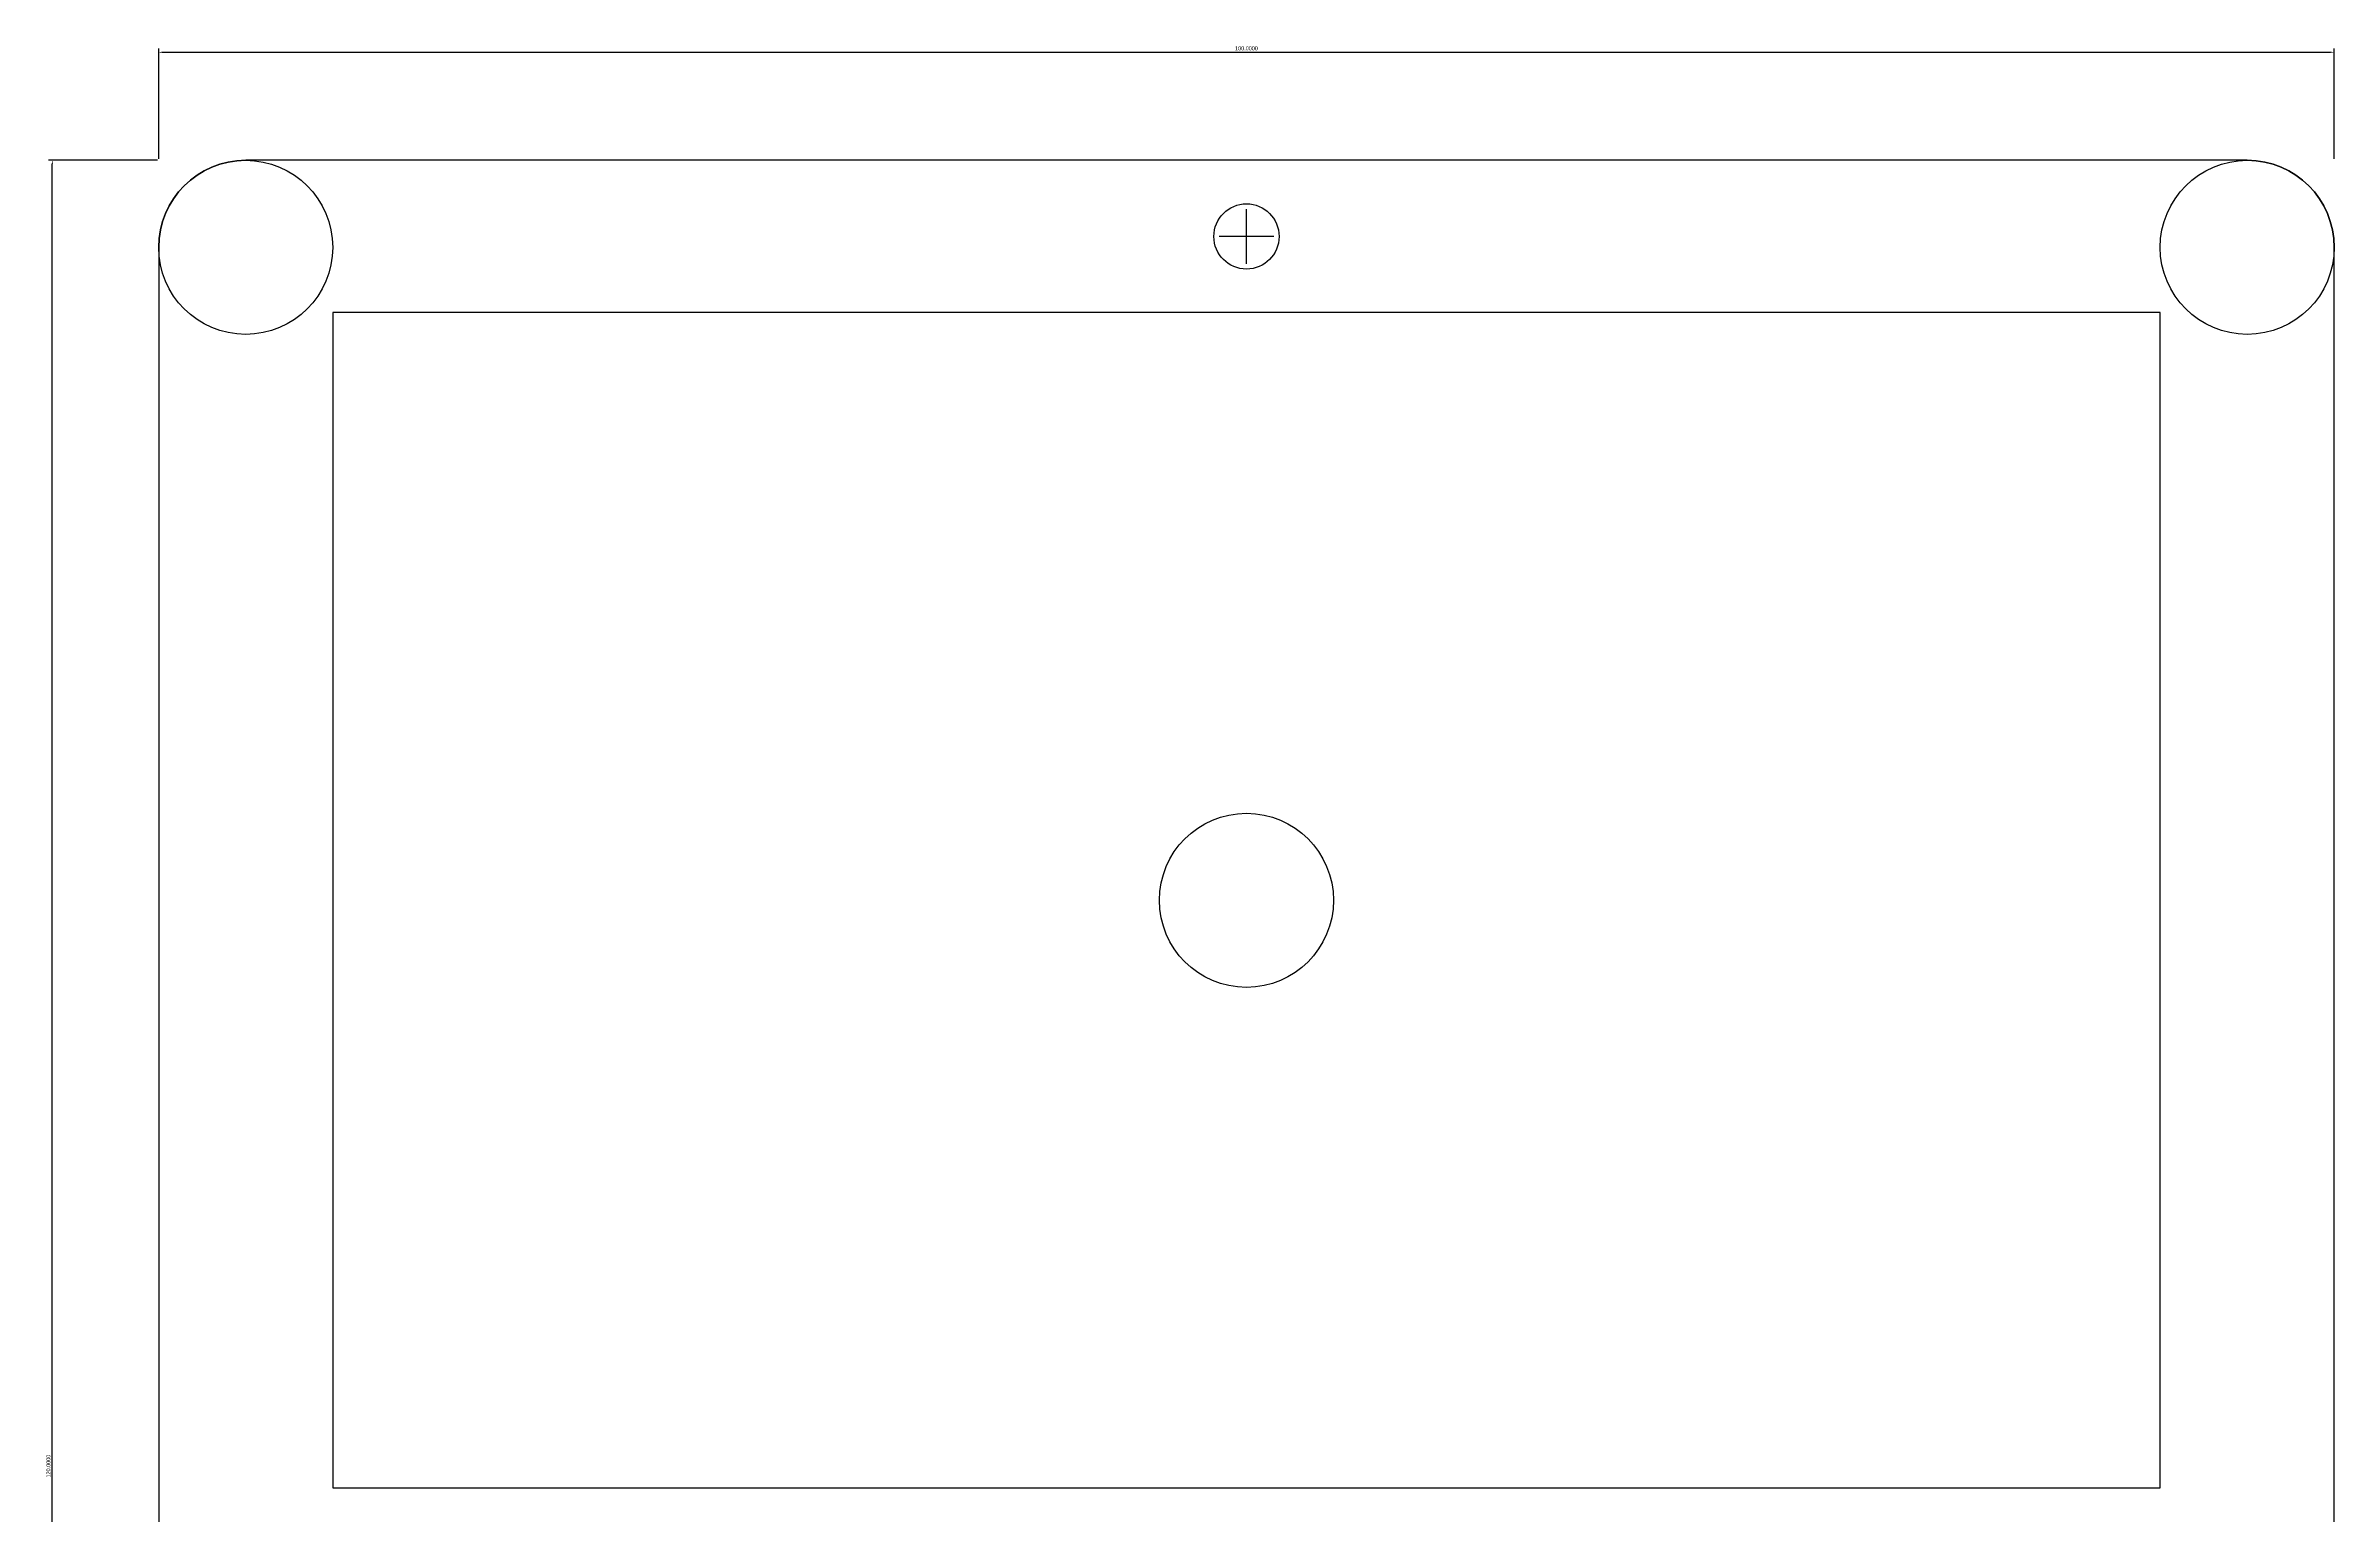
# Model space of a CAD drawing. Header units: millimetres. Extents: x 18 to 194, y 20 to 260.
# Drawn here: x 89.3 to 194.5, y 192.8 to 260.3 of the extents above; entities that cross this region are included whole.
import ezdxf

# ---------------------------------------------------------------- set-up
doc = ezdxf.new("R2010")
doc.units = ezdxf.units.MM
doc.header["$MEASUREMENT"] = 0
doc.layers.get('0').update_dxf_attribs({"true_color": 0xffffff})
doc.layers.get('Defpoints').update_dxf_attribs({"true_color": 0xffffff})
doc.styles.add('QCADDimTextStyle', font='')
doc.styles.get('QCADDimTextStyle').set_extended_font_data('Arial')
doc.dimstyles.new('QCADDimStyle', dxfattribs={"dimtxt": 0.18, "dimasz": 0.18, "dimexe": 0.18, "dimexo": 0.0625, "dimgap": 0.09, "dimtad": 1, "dimtoh": 1, "dimdec": 4, "dimzin": 0, "dimdsep": 46, "dimtxsty": 'QCADDimTextStyle', "dimcen": 0.09, "dimadec": 0, "dimazin": 0, "dimtfac": 1, "dimtdec": 4, "dimtofl": 0, "dimtmove": 0, "dimatfit": 3, "dimfxl": 1, "dimtolj": 1, "dimtzin": 0, "dimarcsym": 0})

# ---------------------------------------------------------------- blocks, each defined once
blk = doc.blocks.new('*D6')
at = {"color": 0, "lineweight": -2}
for p, q in [((94.48, 255.11), (94.48, 260.19)), ((94.66, 260.01), (194.3, 260.01)), ((194.48, 255.11), (194.48, 260.19))]:
    blk.add_line(p, q, dxfattribs=at)
at = {"color": 0}
for points in [[(94.66, 260.04), (94.66, 259.98), (94.48, 260.01)], [(194.3, 259.98), (194.3, 260.04), (194.48, 260.01)]]:
    blk.add_solid(points, dxfattribs=at)
at = {"layer": 'Defpoints', "color": 0}
for p in [(194.48, 260.01), (94.48, 255.05), (194.48, 255.05)]:
    blk.add_point(p, dxfattribs=at)
at = {"color": 0, "insert": (144.48, 260.19), "char_height": 0.18, "attachment_point": 5, "style": 'QCADDimTextStyle'}
blk.add_mtext('\\A1;100.0000', dxfattribs=at)
blk = doc.blocks.new('*D7')
at = {"color": 0, "lineweight": -2}
for p, q in [((94.42, 255.05), (89.41, 255.05)), ((89.59, 135.23), (89.59, 254.87)), ((94.42, 135.05), (89.41, 135.05))]:
    blk.add_line(p, q, dxfattribs=at)
at = {"color": 0}
for points in [[(89.62, 254.87), (89.56, 254.87), (89.59, 255.05)], [(89.56, 135.23), (89.62, 135.23), (89.59, 135.05)]]:
    blk.add_solid(points, dxfattribs=at)
at = {"layer": 'Defpoints', "color": 0}
for p in [(89.59, 255.05), (94.48, 255.05), (94.48, 135.05)]:
    blk.add_point(p, dxfattribs=at)
at = {"color": 0, "insert": (89.41, 195.05), "char_height": 0.18, "attachment_point": 5, "rotation": 90, "style": 'QCADDimTextStyle'}
blk.add_mtext('\\A1;120.0000', dxfattribs=at)

msp = doc.modelspace()

# ---------------------------------------------------------------- linework, layer by layer
for p, q in [((190.48218, 255.04718), (98.48218, 255.04718)), ((144.48218, 250.29718), (144.48218, 252.79718)), ((145.73218, 251.54718), (143.23218, 251.54718)), ((94.48218, 251.04718), (94.48218, 139.04718)), ((194.48218, 139.04718), (194.48218, 251.04718))]:
    msp.add_line(p, q)
at = {"flags": 128}
msp.add_lwpolyline([(186.48218, 194.04718), (186.48218, 248.04718), (102.48218, 248.04718), (102.48218, 194.04718), (186.48218, 194.04718)], dxfattribs=at)
for centre, radius in [((98.48218, 251.04718), 4), ((190.48218, 251.04718), 4), ((144.48218, 251.54718), 1.5), ((144.48218, 221.04718), 4)]:
    msp.add_circle(centre, radius)
for centre, start, end in [((98.48218, 251.04718), 90, 180), ((190.48218, 251.04718), 0, 90)]:
    msp.add_arc(centre, 4, start, end)

# ---------------------------------------------------------------- dimensions: what is measured, and where the dimension line sits
dim = msp.add_linear_dim(base=(194.48218, 260.00795), p1=(94.48218, 255.04718), p2=(194.48218, 255.04718), dimstyle='QCADDimStyle', override={"dimclrd": 0, "dimclre": 0, "dimclrt": 0, "dimtmove": 2})
dim.commit()
dim.dimension.update_dxf_attribs({"geometry": '*D6', "text_midpoint": (144.48218, 260.18979)})
dim = msp.add_linear_dim(base=(89.58993, 255.04718), p1=(94.48218, 135.04718), p2=(94.48218, 255.04718), angle=90, dimstyle='QCADDimStyle', override={"dimclrd": 0, "dimclre": 0, "dimclrt": 0, "dimtmove": 2})
dim.commit()
dim.dimension.update_dxf_attribs({"geometry": '*D7', "text_midpoint": (89.40809, 195.04718)})

doc.saveas('drawing.dxf')
